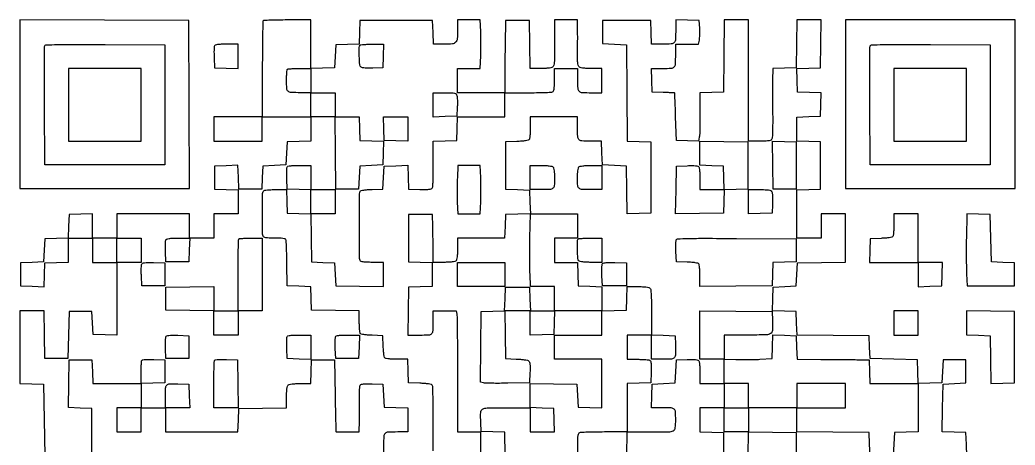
# Model space of a CAD drawing. Extents: x 156 to 936, y 95 to 969.
# Drawn here: x 156 to 936, y 636 to 969 of the extents above; entities that cross this region are included whole.
import ezdxf

# ---------------------------------------------------------------- set-up
doc = ezdxf.new("R2010")
doc.units = 0

msp = doc.modelspace()

# ---------------------------------------------------------------- linework, layer by layer
for points in [[(479.90725, 631.154688, -0.000353), (479.921406, 642.13851, -0.000319), (479.95131, 653.5, 0.002698), (479.928297, 664.319654, 0.00422), (479.779667, 673.629821, 0.001271), (479.562407, 681.691282, 0.140421), (479.238432, 682.707902, 0.190147), (478.467514, 683.24381, 0.019838), (476.263339, 683.672266, 0.020072), (473.280977, 684.00824, 0.00987), (469.467001, 684.207902), (460.5, 684.5), (460.212474, 693.75), (459.924948, 703), (451.712474, 703.015313, -0.008617), (448.478979, 703.077075, -0.011623), (445.558142, 703.251296, -0.008778), (443.144249, 703.494415, -0.112531), (442.293967, 703.797157, -0.192561), (441.763838, 704.533237, -0.02067), (441.333008, 706.63313, -0.020911), (440.994333, 709.460658, -0.010674), (440.793967, 713.031844), (440.5, 721.5), (432.031844, 721.793967, -0.010674), (428.460658, 721.994333, -0.020911), (425.63313, 722.333008, -0.02067), (423.533237, 722.763838, -0.192561), (422.797157, 723.293967, -0.112587), (422.494401, 724.144588, -0.008757), (422.251296, 726.562684, -0.011606), (422.077074, 729.488515, -0.008601), (422.015313, 732.727935), (422, 740.955869), (403.25, 741.227935), (384.5, 741.5), (384.212964, 750.712964), (383.925929, 759.925929), (374.712964, 760.212964), (365.5, 760.5), (365.260276, 778, 0.00246), (365.13372, 784.796823, 0.003692), (364.950297, 790.726562, 0.001541), (364.740397, 795.794984, 0.080521), (364.541661, 796.75, 0.236545), (363.909787, 797.327399, 0.034099), (362.147546, 797.698694, 0.025982), (359.496374, 797.931356, 0.008896), (355.638374, 798, -0.007303), (351.236565, 798.064292, -0.036059), (348.77052, 798.314954, -0.072045), (347.328683, 798.788328, -0.188), (346.606989, 799.581787, -0.089988), (346.067772, 802.432952, -0.001855), (346.013724, 817, -0.001855), (346.067772, 831.567048, -0.089988), (346.606989, 834.418213, -0.192061), (347.344751, 835.216672, -0.070053), (348.839867, 835.688208, -0.03465), (351.412948, 835.936924, -0.006773), (356.069463, 836), (364.924948, 836), (365.212474, 826.75), (365.5, 817.5), (374.728072, 817.212764), (383.956143, 816.925529), (384.228072, 798.212764), (384.5, 779.5), (393.5, 779), (402.5, 778.5), (403, 769.5), (403.5, 760.5), (422.25, 760.227935), (441, 759.955869), (441, 769.477935), (441, 779), (432.106989, 779, -0.007513), (427.741032, 779.065608, -0.029068), (425.044025, 779.304026, -0.047588), (423.375545, 779.714801, -0.220442), (422.681023, 780.388856, -0.091562), (422.090912, 783.563365, -0.000826), (422.102415, 807.870554, -0.000563), (422.182849, 832.615542, -0.14149), (422.796425, 834.706033, -0.192461), (423.53282, 835.236122, -0.020662), (425.633119, 835.66697, -0.020906), (428.460883, 836.005666, -0.010676), (432.031844, 836.206033), (440.5, 836.5), (441, 845.5), (441.5, 854.5), (450.711984, 854.787023), (459.923969, 855.074046), (460.211984, 845.787023), (460.5, 836.5), (469.41543, 836.208654, 0.007966), (473.66478, 836.137534, 0.025648), (476.487929, 836.280171, 0.036644), (478.353825, 836.610119, 0.183483), (479.208002, 837.208654, 0.123557), (479.544863, 838.129222, 0.009587), (479.771387, 840.764417, 0.01264), (479.903375, 843.958601, 0.009309), (479.894176, 847.5, -0.002937), (479.831617, 851.577232, -0.001766), (479.802896, 856.415539, -0.001769), (479.80835, 861.226541, -0.00309), (479.851604, 865.212474), (480, 873.924948), (489.25, 874.212474), (498.5, 874.5), (498.787526, 883.75), (499.075052, 893), (517.537526, 893), (536, 893), (536, 902.5), (536, 912), (553.918213, 912, 0.003154), (560.898699, 912.044039, 0.004625), (567.0376, 912.178303, 0.002287), (572.240069, 912.364071, 0.081716), (573.418213, 912.606989, 0.192406), (574.217093, 913.346128, 0.06988), (574.688469, 914.845898, 0.034532), (574.937024, 917.428287, 0.00673), (575, 922.106989), (575, 931), (584, 931), (593, 931), (593, 922.106989, 0.014768), (593.199638, 915.349521, 0.195511), (594.252746, 913.14255, 0.175208), (596.599988, 912.170753, 0.01141), (604.081787, 912), (612, 912), (612, 921.5), (612, 931), (603.622445, 931, -0.009118), (599.55486, 931.074186, -0.028987), (596.848389, 931.330524, -0.043883), (595.03965, 931.773344, -0.13844), (594.021097, 932.47458, -0.125079), (593.491098, 933.589189, -0.024523), (593.165701, 935.802749, -0.020936), (592.999712, 938.814653, -0.00977), (593.024538, 942.72458, 0.003165), (593.10265, 946.717686, 0.001862), (593.148043, 951.492533, 0.001862), (593.157869, 956.264977, 0.00318), (593.125886, 960.25), (593, 969), (584, 969), (575, 969), (574.903093, 960.25, 0.002508), (574.878938, 956.263588, 0.001466), (574.887951, 951.486581, 0.001465), (574.924999, 946.705243, 0.002487), (574.987627, 942.70432, -0.009979), (574.990205, 938.846517, -0.020111), (574.809346, 935.810691, -0.022534), (574.47978, 933.550314, -0.126387), (573.962089, 932.45432, -0.14037), (572.954879, 931.766501, -0.042352), (571.134873, 931.329627, -0.028503), (568.425777, 931.074387, -0.009237), (564.399621, 931), (556.044131, 931), (555.772065, 949.75), (555.5, 968.5), (546, 968.5), (536.5, 968.5), (536.281132, 950, 0.000396), (536.195054, 942.202173, 0.000349), (536.117411, 934.070312, 0.000351), (536.05767, 926.738515, 0.001063), (536.031132, 921.75), (536, 912), (517.5, 912), (499, 912), (499, 921.5), (499, 931), (507.933587, 931), (516.867173, 931), (517.183587, 940.895415, 0.004955), (517.281741, 945.345316, 0.003096), (517.312769, 950.558523, 0.003106), (517.279617, 955.696635, 0.005644), (517.179031, 959.895415), (516.858062, 969), (507.929031, 969), (499, 969), (499, 961.434259, -0.017837), (498.746246, 954.323459, -0.169439), (497.55902, 951.569544, -0.186655), (494.972441, 950.291199, -0.022492), (488.502342, 950), (480.075052, 950), (479.787526, 959.25), (479.5, 968.5), (451, 968.5), (422.5, 968.5), (422.212964, 959.287036), (421.925929, 950.074071), (412.712964, 949.787036), (403.5, 949.5), (403, 940.5), (402.5, 931.5), (393.25, 931.212474), (384, 930.924948), (384, 949.962474), (384, 969), (365.666667, 969, 0.0034), (358.591013, 968.951878, 0.005368), (352.522917, 968.804167, 0.001621), (347.281849, 968.603258, 0.188134), (346.666667, 968.333333, 0.193922), (346.394321, 967.693299, 0.000419), (346.195833, 956.895833, 0.002714), (346.048014, 944.694398, 0.001672), (346, 930.333333), (346, 893), (327, 893), (308, 893), (308, 883.5), (308, 874), (327, 874), (346, 874), (346, 883.5), (346, 893), (365, 893), (384, 893), (384, 883.537526), (384, 874.075052), (374.75, 873.787526), (365.5, 873.5), (365, 864.5), (364.5, 855.5), (355.5, 855), (346.5, 854.5), (346, 845.5), (345.5, 836.5), (336.5, 836.5), (327.5, 836.5), (327.211984, 845.787023), (326.923969, 855.074046), (317.711984, 854.787023), (308.5, 854.5), (308.5, 845.5), (308.5, 836.5), (317.75, 836.212474), (327, 835.924948), (327, 826.462474), (327, 817), (317.5, 817), (308, 817), (308, 807.5), (308, 798), (298.5, 798), (289, 798), (289, 807.5), (289, 817), (260.5, 817), (232, 817), (232, 807.5), (232, 798), (222.5, 798), (213, 798), (213, 807.537526), (213, 817.075052), (203.75, 816.787526), (194.5, 816.5), (194.212964, 807.287036), (193.925929, 798.074071), (184.712964, 797.787036), (175.5, 797.5), (175, 788.5), (174.5, 779.5), (165.5, 779), (156.5, 778.5), (156.5, 769.5), (156.5, 760.5), (165.711984, 760.212977), (174.923969, 759.925954), (175.211984, 769.212977), (175.5, 778.5), (184.75, 778.787526), (194, 779.075052), (194, 788.537526), (194, 798), (203.5, 798), (213, 798), (213, 788.5), (213, 779), (222.5, 779), (232, 779), (232, 750.462474), (232, 721.924948), (222.75, 722.212474), (213.5, 722.5), (213, 731.5), (212.5, 740.5), (203.5, 740.5), (194.5, 740.5), (194, 722), (193.5, 703.5), (184.5, 703.5), (175.5, 703.5), (175.227935, 722.25), (174.955869, 741), (165.477935, 741), (156, 741), (156, 712.537526), (156, 684.075052), (165.25, 683.787526), (174.5, 683.5), (175, 655.5), (175.5, 627.5)], [(898.075052, 627), (897.787526, 636.25), (897.5, 645.5), (888.228074, 645.787816), (878.956148, 646.075632), (879.228074, 664.787816), (879.5, 683.5), (888.5, 684), (897.5, 684.5), (897.5, 693.5), (897.5, 702.5), (888.5, 702.5), (879.5, 702.5), (879, 693.5), (878.5, 684.5), (869.288016, 684.212977), (860.076031, 683.925954), (859.788016, 693.212977), (859.5, 702.5), (841, 703), (822.5, 703.5), (822, 712.5), (821.5, 721.5), (793.287321, 721.76551), (765.074641, 722.03102), (764.787321, 731.26551), (764.5, 740.5), (755.212977, 740.788016), (745.925954, 741.076031), (746.212977, 750.288016), (746.5, 759.5), (755.5, 760), (764.5, 760.5), (765, 769.5), (765.5, 778.5), (784.25, 778.772065), (803, 779.044131), (803, 798.022065), (803, 817), (793.5, 817), (784, 817), (784, 807.5), (784, 798), (774.5, 798), (765, 798), (765, 816.962474), (765, 835.924948), (774.25, 836.212474), (783.5, 836.5), (783.5, 855), (783.5, 873.5), (774.25, 873.787526), (765, 874.075052), (765, 883.5), (765, 892.924948), (774.25, 893.212474), (783.5, 893.5), (783.787023, 902.711984), (784.074046, 911.923969), (774.787023, 912.211984), (765.5, 912.5), (765.212977, 921.711984), (764.925954, 930.923969), (774.212977, 931.211984), (783.5, 931.5), (783.772065, 950.25), (784.044131, 969), (774.544131, 969), (765.044131, 969), (764.772065, 950.25), (764.5, 931.5), (755.25, 931.212474), (746, 930.924948), (745.919324, 921.712474, 0.002122), (745.898044, 916.997829, 0.000699), (745.90586, 910.065539, 0.000696), (745.935984, 902.375556, 0.000789), (745.986779, 895, -0.003663), (745.994552, 888.167947, -0.005286), (745.893279, 882.126562, -0.002874), (745.724657, 877.031288, -0.082442), (745.460466, 875.75, -0.168616), (744.692597, 874.841942, -0.088694), (743.291859, 874.318156, -0.039035), (740.801026, 874.060987, -0.006213), (735.893011, 874), (727, 874), (727, 921.5), (727, 969), (717.515573, 969), (708.031147, 969), (707.765573, 940.75), (707.5, 912.5), (698.25, 912.212474), (689, 911.924948), (688.82808, 902.712474, 0.003597), (688.782056, 898.698727, 0.002647), (688.786597, 894.251095, 0.002674), (688.835665, 890.044079, 0.005963), (688.928279, 886.844444, -0.010777), (688.981928, 884.0666, -0.010054), (688.918385, 881.223904, -0.010084), (688.76022, 878.701616, -0.033365), (688.512473, 877.056791), (687.824549, 873.924693), (679.162275, 874.212347), (670.5, 874.5), (669.942718, 893, 0.000942), (669.715182, 900.108232, 0.001544), (669.492526, 906.127626, 0.000148), (669.275164, 911.510677, 0.176637), (669.192718, 911.711067, 0.195477), (669.004677, 911.800681, 0.000697), (666.486298, 911.945007, 0.003524), (663.618354, 912.085089, 0.002187), (660.25, 912.211067), (651.5, 912.5), (651.212474, 921.75), (650.924948, 931), (659.855485, 931, 0.014649), (666.642834, 931.198903, 0.195156), (668.85465, 932.251172, 0.175657), (669.828811, 934.597657, 0.011435), (670, 942.081787), (670, 950), (678.954687, 950), (687.909374, 950), (688.515505, 953.25, 0.028289), (688.728227, 954.905147, 0.009836), (688.852282, 957.307813, 0.009734), (688.885353, 959.964524, 0.011185), (688.810818, 962.5), (688.5, 968.5), (679.25, 968.787526), (670, 969.075052), (669.986345, 961.787526, -0.010832), (669.799714, 953.859802, -0.166914), (668.811357, 951.3561, -0.20174), (666.562052, 950.225104, -0.016943), (659.920894, 950), (651.075052, 950), (650.787526, 959.25), (650.5, 968.5), (631.5, 968.5), (612.5, 968.5), (612.5, 959.5), (612.5, 950.5), (622, 950), (631.5, 949.5), (631.761989, 911.787367), (632.023977, 874.074734), (641.261989, 873.787367), (650.5, 873.5), (650.5, 845.5), (650.5, 817.5), (641.272202, 817.212768), (632.044404, 816.925536), (631.772202, 835.712768), (631.5, 854.5), (622, 855), (612.5, 855.5), (612.212474, 864.75), (611.924948, 874), (603.069463, 874, -0.014889), (596.341871, 874.20038, -0.195866), (594.139748, 875.254332, -0.174757), (593.170318, 877.602344, -0.011384), (593, 885.081787), (593, 893), (574.5, 893), (556, 893), (555.984687, 884.75, -0.008591), (555.922842, 881.501991, -0.011595), (555.748365, 878.568616, -0.008743), (555.504907, 876.144238, -0.112618), (555.201688, 875.292098, -0.195149), (554.447011, 874.75425, -0.020215), (552.262875, 874.326695, -0.020298), (549.292364, 873.991711, -0.009786), (545.467001, 873.792098), (536.5, 873.5), (536.5, 855), (536.5, 836.5), (546, 836), (555.5, 835.5), (555.787041, 826.286659), (556.074081, 817.073318), (546.287041, 816.786659), (536.5, 816.5), (536.212474, 807.25), (535.924948, 798), (517.462474, 798), (499, 798), (499, 789.7, -0.011084), (498.92177, 786.171507, -0.020332), (498.677711, 783.306878, -0.021091), (498.310542, 781.139671, -0.144849), (497.8, 780.2, -0.144849), (496.860329, 779.689458, -0.021091), (494.693122, 779.322289, -0.020332), (491.828493, 779.07823, -0.011084), (488.3, 779), (480, 779), (479.893608, 788.25, 0.000291), (479.842519, 792.478046, 0.000167), (479.776284, 797.573437, 0.000167), (479.70632, 802.69257, 0.000279), (479.643608, 807), (479.5, 816.5), (470, 816.5), (460.5, 816.5), (460.5, 798), (460.5, 779.5), (469.75, 779.212474), (479, 778.924948), (479, 769.5), (479, 760.075052), (469.75, 759.787526), (460.5, 759.5), (460.227935, 740.75), (459.955869, 722), (469.370946, 722, 0.013239), (476.544462, 722.189967, 0.190583), (478.818525, 723.231798, 0.181311), (479.823071, 725.569727, 0.011775), (480, 733.081787), (480, 741), (488.920545, 741), (497.841089, 741), (498.393408, 738.25, -0.045327), (498.614542, 736.203064, -0.000904), (498.773858, 725.732812, -0.002143), (498.885491, 713.494641, -0.001437), (498.912962, 699.5, 0.000172), (498.904803, 685.074985, 0.000207), (498.907418, 671.504688, 0.000177), (498.918393, 660.070604, 0.001383), (498.940099, 654.75), (499, 646), (508, 646), (517, 646), (517, 636.538933), (517, 627.077866)], [(536.228072, 627.212764), (535.956143, 645.925529), (526.728072, 646.212764), (517.5, 646.5), (517.199088, 653.479083, -0.02037), (517.180372, 661.428961, -0.256907), (518.671903, 663.909788, -0.128285), (522.157967, 664.879707, -0.004047), (537.019052, 665), (556, 665), (556, 674.498329), (556, 683.996657), (574.25, 683.748329), (592.5, 683.5), (593, 674.5), (593.5, 665.5), (602.75, 665.212474), (612, 664.924948), (612, 683.962474), (612, 703), (593.5, 703), (575, 703), (575, 712.5), (575, 722), (593.5, 722), (612, 722), (612, 731.5), (612, 741), (593.537526, 741), (575.075052, 741), (574.787526, 731.75), (574.5, 722.5), (565.25, 722.212474), (556, 721.924948), (556, 731.462474), (556, 741), (545.977935, 741), (535.955869, 741), (536.227935, 722.25), (536.5, 703.5), (544.950164, 703.206324, -0.011626), (548.284084, 703.01277, -0.015307), (551.311068, 702.672773, -0.012743), (553.789423, 702.25258, -0.125475), (554.738119, 701.802379, -0.151604), (555.351899, 700.859712, -0.040696), (555.702074, 699.085746, -0.027996), (555.853535, 696.457614, -0.009286), (555.787955, 692.596055), (555.5, 684.5), (538.5, 684.214823, -0.003177), (531.826513, 684.145289, -0.004403), (525.843038, 684.173656, -0.00278), (520.820122, 684.26964, -0.054248), (519.284811, 684.475138), (517.069622, 685.02063), (517.284811, 712.760315), (517.5, 740.5), (526.712964, 740.787036), (535.925929, 741.074071), (536.212964, 750.287036), (536.5, 759.5), (546, 759.5), (555.5, 759.5), (555.787526, 750.25), (556.075052, 741), (565.537526, 741), (575, 741), (575, 750.5), (575, 760), (565.56862, 760), (556.13724, 760), (555.81862, 769.75, -0.005984), (555.715053, 774.75285, -0.001947), (555.679316, 782.14375, -0.001941), (555.703467, 790.356434, -0.002185), (555.791817, 798.25), (556.083634, 817), (574.541817, 817), (593, 817), (593, 807.5), (593, 798), (584, 798), (575, 798), (575, 788.5), (575, 779), (583.962474, 779), (592.924948, 779), (593.212474, 769.75), (593.5, 760.5), (602.75, 760.212474), (612, 759.924948), (612, 750.426262), (612, 740.927576), (621.75, 741.213788), (631.5, 741.5), (631.787526, 750.75), (632.075052, 760), (640.337526, 760, -0.011159), (643.847487, 759.921656, -0.02038), (646.701269, 759.677383, -0.021131), (648.861987, 759.310039, -0.144682), (649.8, 758.8, -0.170869), (650.380124, 757.589573, -0.011315), (650.716221, 753.683264, -0.011928), (650.936021, 748.099395, -0.003872), (651, 739.837526), (651, 722.075052), (660.25, 721.787526), (669.5, 721.5), (669.800912, 714.520917, -0.012322), (669.941866, 706.88044, -0.176722), (669.009281, 704.372662, -0.202101), (666.732324, 703.227183, -0.01682), (659.980948, 703), (651, 703), (651, 712.5), (651, 722), (641.5, 722), (632, 722), (632, 712.5), (632, 703), (640.25, 702.984687, -0.00917), (643.504112, 702.918959, -0.012203), (646.45641, 702.732898, -0.00954), (648.894283, 702.472467, -0.110402), (649.793098, 702.149034, -0.187221), (650.389362, 701.340297, -0.039341), (650.721251, 699.5815, -0.027159), (650.864234, 696.914541, -0.008519), (650.793098, 692.914347), (650.5, 684.5), (641.25, 684.212474), (632, 683.924948), (632, 664.962474), (632, 646), (650.393011, 646, 0.00373), (664.576702, 646.105813, 0.109502), (668.070165, 646.935046, 0.256607), (669.634279, 649.138828, 0.028723), (670, 655.5, 0.015882), (669.801829, 661.737474, 0.19094), (668.794935, 663.871497, 0.176727), (666.562821, 664.822489, 0.01323), (659.855485, 665), (650.924948, 665), (651.212474, 674.25), (651.5, 683.5), (660.5, 684), (669.5, 684.5), (670, 693.5), (670.5, 702.5), (678.914347, 702.793098, -0.008519), (682.914541, 702.864234, -0.027159), (685.5815, 702.721251, -0.039341), (687.340297, 702.389362, -0.187221), (688.149034, 701.793098, -0.110402), (688.472467, 700.894283, -0.00954), (688.732898, 698.45641, -0.012203), (688.918959, 695.504112, -0.00917), (688.984687, 692.25), (689, 684), (698.5, 684), (708, 684), (708, 693.5), (708, 703), (698.5, 703), (689, 703), (689, 722.015573), (689, 741.031147), (717.25, 740.765573), (745.5, 740.5), (745.800912, 733.520917, -0.019865), (745.827655, 725.572324, -0.25447), (744.362043, 723.097794, -0.13093), (740.936116, 722.122541, -0.004239), (726.480948, 722), (708, 722), (708, 712.56862), (708, 703.13724), (717.25, 702.81862, 0.007), (721.478127, 702.732216, 0.004027), (726.573437, 702.74047, 0.004022), (731.692462, 702.831176, 0.006705), (736, 703), (745.5, 703.5), (745.788016, 712.787023), (746.076031, 722.074046), (755.288016, 721.787023), (764.5, 721.5), (764.787526, 712.25), (765.075052, 703), (783.787526, 702.949908, -0.000814), (791.648417, 702.916064, -0.000732), (799.793836, 702.855807, -0.000733), (807.100741, 702.780344, -0.002312), (812, 702.699908), (821.5, 702.5), (821.787526, 693.25), (822.075052, 684), (841.037526, 684), (860, 684), (860, 665.037526), (860, 646.075052), (850.75, 645.787526), (841.5, 645.5), (841, 636.5), (840.5, 627.5)], [(212.5, 608.5), (212.5, 636.5), (212.5, 664.5), (203.253567, 664.787479), (194.007134, 665.074957), (194.253567, 683.787479), (194.5, 702.5), (203.5, 702.5), (212.5, 702.5), (212.787526, 693.25), (213.075052, 684), (232.037526, 684), (251, 684), (251, 674.5), (251, 665), (241.5, 665), (232, 665), (232, 655.5), (232, 646), (241.5, 646), (251, 646), (251, 655.5), (251, 665), (260.5, 665), (270, 665), (270, 655.5), (270, 646), (298.462474, 646), (326.924948, 646), (327.212474, 655.25), (327.5, 664.5), (346.25, 664.772065), (365, 665.044131), (365, 673.322065, -0.011128), (365.078297, 676.839661, -0.02036), (365.322482, 679.697912, -0.021115), (365.689753, 681.861303, -0.144751), (366.2, 682.8, -0.144682), (367.138013, 683.310039, -0.021131), (369.298731, 683.677383, -0.02038), (372.152513, 683.921656, -0.011159), (375.662474, 684), (383.924948, 684), (384.212474, 693.25), (384.5, 702.5), (393.5, 702.5), (402.5, 702.5), (403.039808, 674.5, 0.000687), (403.261902, 663.746328, 0.00113), (403.482792, 654.651563, 0.000082), (403.700972, 646.48389, 0.16966), (403.789808, 646.25, 0.213373), (403.999733, 646.148272, 0.000917), (406.582006, 646.073437, 0.004185), (409.534568, 646.018018, 0.0026), (413, 646), (422, 646), (422.093918, 654.75, 0.001952), (422.12124, 658.750437, 0.001121), (422.124545, 663.573437, 0.001119), (422.106151, 668.420181, 0.001867), (422.066295, 672.5, -0.009065), (422.082679, 676.041523, -0.012296), (422.234044, 679.236097, -0.009289), (422.473386, 681.873113, -0.120467), (422.80803, 682.793098, -0.181947), (423.637588, 683.388072, -0.038734), (425.413938, 683.720134, -0.026958), (428.092591, 683.863493, -0.008596), (432.085653, 683.793098), (440.5, 683.5), (441, 674.5), (441.5, 665.5), (450.75, 665.212474), (460, 664.924948), (460, 655.462474), (460, 646), (452.081787, 646, 0.01141), (444.599988, 645.829247, 0.175208), (442.252746, 644.85745, 0.195511), (441.199638, 642.650479, 0.014768), (441, 635.893011), (441, 627)], [(631.772065, 627.25), (632.044131, 646), (614.103853, 646, 0.003151), (607.114907, 645.955962, 0.00462), (600.968881, 645.821697, 0.002283), (595.760124, 645.635936, 0.08173), (594.581787, 645.393011, 0.192406), (593.782907, 644.653872, 0.06988), (593.311531, 643.154102, 0.034532), (593.062976, 640.571713, 0.00673), (593, 635.893011), (593, 627)]]:
    msp.add_lwpolyline(points, format="xyb")
for points in [[(156, 903.007138), (156, 837), (222.50719, 837), (289.014379, 837), (288.75719, 902.75), (288.5, 968.5), (222.25, 968.757138), (156, 969.014276)], [(803, 903), (803, 837), (869.5, 837), (936, 837), (936, 903), (936, 969), (869.5, 969), (803, 969)], [(194, 902.5), (194, 874), (222.5, 874), (251, 874), (251, 902.5), (251, 931), (222.5, 931), (194, 931)], [(841, 902.5), (841, 874), (869.5, 874), (898, 874), (898, 902.5), (898, 931), (869.5, 931), (841, 931)], [(460, 883.462474), (460, 873.924948), (450.75, 874.212474), (441.5, 874.5), (441.212474, 883.75), (440.924948, 893), (450.462474, 893), (460, 893)], [(764.5, 855), (764.5, 836.5), (755.5, 836.5), (746.5, 836.5), (746.227796, 855.28782), (745.955591, 874.075639), (755.227796, 873.78782), (764.5, 873.5)], [(251, 788.5), (251, 779), (241.5, 779), (232, 779), (232, 788.5), (232, 798), (241.5, 798), (251, 798)], [(536, 769.5), (536, 760), (517.5, 760), (499, 760), (499, 769.5), (499, 779), (517.5, 779), (536, 779)], [(841, 731.5), (841, 722), (850.5, 722), (860, 722), (860, 731.5), (860, 741), (850.5, 741), (841, 741)], [(898, 731.559591), (898, 722.075052), (907.25, 721.787526), (916.5, 721.5), (916.772202, 702.712768), (917.044404, 683.925536), (926.272202, 684.212768), (935.5, 684.5), (935.5, 712.5), (935.5, 740.5), (916.75, 740.772065), (898, 741.044131)], [(708, 674.5), (708, 665), (717.5, 665), (727, 665), (727, 674.5), (727, 684), (717.5, 684), (708, 684)], [(765, 674.5), (765, 665), (784, 665), (803, 665), (803, 674.5), (803, 684), (784, 684), (765, 684)], [(556, 655.537526), (556, 646), (565.537526, 646), (575.075052, 646), (574.787526, 655.25), (574.5, 664.5), (565.25, 664.787526), (556, 665.075052)]]:
    msp.add_lwpolyline(points, close=True)
for points in [[(269.5, 902.5), (269.5, 855.5), (222.5, 855.5), (175.5, 855.5), (175.239372, 901.5, -0.000997), (175.174287, 919.225103, -0.001596), (175.197198, 934.357597, -0.000282), (175.267665, 947.72814, -0.090314), (175.461789, 948.759906, -0.301449), (176.45055, 949.464468, -0.003096), (185.402033, 949.70934, -0.005599), (198.68089, 949.841585, -0.001079), (222.722417, 949.759906), (269.5, 949.5)], [(308.423642, 948.661609, 0.079281), (308.235027, 947.7687, 0.006579), (308.147568, 945.392336, 0.008656), (308.129541, 942.539392, 0.006569), (308.205027, 939.411609), (308.5, 931.5), (317.75, 931.212474), (327, 930.924948), (327, 940.462474), (327, 950), (317.968615, 950, 0.007593), (313.620517, 949.933967, 0.027242), (310.854544, 949.698735, 0.041413), (309.106941, 949.304101, 0.228749)], [(440.787526, 940.75), (440.5, 931.5), (432.655204, 931.206229, -0.01153), (429.264652, 931.157498, -0.021342), (426.514748, 931.298867, -0.023545), (424.431833, 931.594776, -0.126804), (423.405204, 932.078674, -0.200106), (422.418427, 933.959939, -0.011327), (421.97982, 940.653901, -0.011379), (421.845585, 947.358722, -0.1982), (422.666667, 949.333333, -0.174822), (423.232541, 949.599219, -0.00583), (425.743315, 949.804167, -0.010438), (428.756615, 949.951668, -0.007009), (432.204192, 950), (441.075052, 950)], [(916.5, 902.5), (916.5, 855.5), (869.5, 855.5), (822.5, 855.5), (822.239372, 901.5, -0.000997), (822.174287, 919.225103, -0.001596), (822.197198, 934.357597, -0.000282), (822.267665, 947.72814, -0.090314), (822.461789, 948.759906, -0.301449), (823.45055, 949.464468, -0.003096), (832.402033, 949.70934, -0.005599), (845.68089, 949.841585, -0.001079), (869.722417, 949.759906), (916.5, 949.5)], [(384, 921.5), (384, 912), (393.5, 912), (403, 912), (403, 902.5), (403, 893), (412.462474, 893), (421.924948, 893), (422.212474, 883.75), (422.5, 874.5), (431.787023, 874.211984), (441.074046, 873.923969), (440.787023, 864.711984), (440.5, 855.5), (431.5, 855), (422.5, 854.5), (422, 845.5), (421.5, 836.5), (412.5, 836.5), (403.5, 836.5), (403.234427, 864.75), (402.968853, 893), (393.484427, 893), (384, 893), (384, 902.5), (384, 912), (376.081787, 912, -0.010973), (368.645885, 912.163215, -0.166948), (366.282706, 913.092708, -0.201813), (365.213878, 915.212898, -0.017167), (365, 921.440322, -0.007555), (365.048362, 924.640807, -0.011152), (365.195833, 927.446011, -0.006592), (365.401283, 929.774411, -0.17274), (365.666667, 930.333333, -0.174709), (366.23216, 930.599192, -0.005871), (368.732292, 930.804167, -0.010477), (371.733476, 930.951666, -0.007039), (375.166667, 931), (384, 931)], [(498.53186, 909.729083, -0.045288), (498.735265, 908.430652, -0.00895), (498.846004, 906.075142, -0.009416), (498.874264, 903.317546, -0.008627), (498.800912, 900.479083), (498.5, 893.5), (489.25, 893.212474), (480, 892.924948), (480, 902.462474), (480, 912), (488.980948, 912, -0.004705), (494.561989, 911.94748, -0.053705), (496.743052, 911.670919, -0.154872), (497.864468, 910.997584, -0.119781)], [(726.5, 855), (726.5, 836.5), (717.287036, 836.212964), (708.074071, 835.925929), (707.787036, 826.712964), (707.5, 817.5), (688.727853, 817.227853), (669.955707, 816.955707), (670.227853, 835.727853), (670.5, 854.5), (678.914347, 854.793098, -0.008519), (682.914541, 854.864234, -0.027159), (685.5815, 854.721251, -0.039341), (687.340297, 854.389362, -0.187221), (688.149034, 853.793098, -0.110402), (688.472467, 852.894283, -0.00954), (688.732898, 850.45641, -0.012203), (688.918959, 847.504112, -0.00917), (688.984687, 844.25), (689, 836), (698.537526, 836), (708.075052, 836), (707.787526, 845.25), (707.5, 854.5), (698.25, 854.787526), (689, 855.075052), (689, 864.559591), (689, 874.044131), (707.75, 873.772065), (726.5, 873.5)], [(384, 845.5), (384, 836), (393.5, 836), (403, 836), (403, 826.5), (403, 817), (393.5, 817), (384, 817), (384, 826.462474), (384, 835.924948), (374.75, 836.212474), (365.5, 836.5), (365.205027, 844.411609, -0.006569), (365.129541, 847.539392, -0.008656), (365.147568, 850.392336, -0.006579), (365.235027, 852.7687, -0.079281), (365.423642, 853.661609, -0.228749), (366.106941, 854.304101, -0.041413), (367.854544, 854.698735, -0.027242), (370.620517, 854.933967, -0.007593), (374.968615, 855), (384, 855)], [(498.843707, 845.25, 0.005283), (498.735031, 840.846037, 0.003227), (498.695249, 835.646875, 0.003234), (498.722408, 830.495207, 0.005736), (498.820969, 826.25), (499.141938, 817), (508.002349, 817), (516.86276, 817), (517.18138, 826.5, 0.005281), (517.280715, 830.82474, 0.003101), (517.312811, 836, 0.003101), (517.280715, 841.17526, 0.005281), (517.18138, 845.5), (516.86276, 855), (508.025087, 855), (499.187415, 855)], [(573.8, 853.8, -0.142062), (574.301898, 852.888147, -0.021703), (574.672007, 850.825282, -0.021121), (574.91981, 848.136184, -0.012415), (575, 844.906989, -0.019554), (574.772902, 839.102218, -0.206765), (573.690254, 837.052708, -0.159949), (571.310519, 836.157481, -0.01065), (563.918213, 836), (556, 836), (556, 845.5), (556, 855), (564.3, 855, -0.011084), (567.828493, 854.92177, -0.020332), (570.693122, 854.677711, -0.021091), (572.860329, 854.310542, -0.144849)], [(612, 845.5), (612, 836), (604.081787, 836, -0.01065), (596.689481, 836.157481, -0.159949), (594.309746, 837.052708, -0.206765), (593.227098, 839.102218, -0.019554), (593, 844.906989, -0.012415), (593.08019, 848.136184, -0.021121), (593.327993, 850.825282, -0.021703), (593.698102, 852.888147, -0.142062), (594.2, 853.8, -0.144849), (595.139671, 854.310542, -0.021091), (597.306878, 854.677711, -0.020332), (600.171507, 854.92177, -0.011084), (603.7, 855), (612, 855)], [(745.53186, 833.729083, -0.045288), (745.735265, 832.430652, -0.00895), (745.846004, 830.075142, -0.009416), (745.874264, 827.317546, -0.008627), (745.800912, 824.479083), (745.5, 817.5), (736.25, 817.212474), (727, 816.924948), (727, 826.462474), (727, 836), (735.980948, 836, -0.004705), (741.561989, 835.94748, -0.053705), (743.743052, 835.670919, -0.154872), (744.864468, 834.997584, -0.119781)], [(840.984687, 808.75, -0.008579), (840.922928, 805.502124, -0.011582), (840.748704, 802.569165, -0.008725), (840.505619, 800.145071, -0.112667), (840.202843, 799.293967, -0.192561), (839.466763, 798.763838, -0.02067), (837.36687, 798.333008, -0.020911), (834.539342, 797.994333, -0.010674), (830.968156, 797.793967), (822.5, 797.5), (822.212474, 788.25), (821.924948, 779), (840.962474, 779), (860, 779), (860, 769.462474), (860, 759.924948), (869.25, 760.212474), (878.5, 760.5), (878.787526, 769.75), (879.075052, 779), (869.537526, 779), (860, 779), (860, 798), (860, 817), (850.5, 817), (841, 817)], [(897.792071, 798.286969, 0.003011), (897.716941, 790.397549, 0.002713), (897.732671, 782.228047, 0.002718), (897.826322, 774.903843, 0.008591), (898, 770), (898.5, 760.5), (917, 760.5), (935.5, 760.5), (935.5, 769.5), (935.5, 778.5), (926.5, 779), (917.5, 779.5), (917, 798), (916.5, 816.5), (907.292071, 816.786969), (898.084142, 817.073938)], [(288.787526, 788.75), (288.5, 779.5), (279.5, 779.5), (270.5, 779.5), (270.205027, 787.411609, -0.006569), (270.129541, 790.539392, -0.008656), (270.147568, 793.392336, -0.006579), (270.235027, 795.7687, -0.079281), (270.423642, 796.661609, -0.22904), (271.108114, 797.304492, -0.041271), (272.861635, 797.698947, -0.027152), (275.637843, 797.934049, -0.007548), (280.006141, 798), (289.075052, 798)], [(346, 769.5), (346, 741), (336.5, 741), (327, 741), (327, 731.5), (327, 722), (317.5, 722), (308, 722), (308, 731.477935), (308, 740.955869), (289.25, 741.227935), (270.5, 741.5), (270.5, 750.5), (270.5, 759.5), (289.25, 759.772065), (308, 760.044131), (308, 750.522065), (308, 741), (317.5, 741), (327, 741), (327, 768.833333, -0.002241), (327.04805, 779.551666, -0.003605), (327.195833, 788.686458, -0.000738), (327.395155, 796.701513, -0.192076), (327.666667, 797.333333, -0.174709), (328.23216, 797.599192, -0.005871), (330.732292, 797.804167, -0.010477), (333.733476, 797.951666, -0.007039), (337.166667, 798), (346, 798)], [(612, 788.5), (612, 779), (603.7, 779, -0.011084), (600.171507, 779.07823, -0.020332), (597.306878, 779.322289, -0.021091), (595.139671, 779.689458, -0.144849), (594.2, 780.2, -0.181061), (593.346542, 782.07497, -0.00945), (593.010122, 788.795405, -0.009016), (592.921758, 795.54747, -0.197627), (593.666667, 797.333333, -0.174709), (594.23216, 797.599192, -0.005871), (596.732292, 797.804167, -0.010477), (599.733476, 797.951666, -0.007039), (603.166667, 798), (612, 798)], [(764.5, 788.5), (764.5, 779.5), (755.287036, 779.212964), (746.074071, 778.925929), (745.787036, 769.712964), (745.5, 760.5), (717.25, 760.234427), (689, 759.968853), (688.984687, 768.234427, 0.008563), (688.922929, 771.48827, 0.011565), (688.748704, 774.42626, 0.008703), (688.505633, 776.85459, 0.112724), (688.202843, 777.706033, 0.192561), (687.466763, 778.236162, 0.02067), (685.36687, 778.666992, 0.020911), (682.539342, 779.005667, 0.010674), (678.968156, 779.206033), (670.5, 779.5), (670.205027, 787.411609, -0.006616), (670.129822, 790.540104, -0.008704), (670.148685, 793.395246, -0.006641), (670.237423, 795.773365, -0.079121), (670.427443, 796.671516, -0.299493), (671.511156, 797.449131, -0.004354), (679.797931, 797.712041, -0.006152), (692.650476, 797.849622, -0.000989), (717.722417, 797.759906), (764.5, 797.5)], [(269.5, 769.5), (269.5, 760.5), (260.5, 760.5), (251.5, 760.5), (251.205027, 768.411609, -0.006757), (251.130652, 771.542211, -0.008847), (251.151984, 774.403842, -0.006825), (251.2445, 776.787219, -0.078651), (251.438673, 777.700781, -0.222283), (252.127059, 778.364206, -0.05328), (253.715903, 778.724548, -0.030281), (256.338027, 778.871594, -0.007113), (260.733647, 778.789171), (269.5, 778.5)], [(631.5, 769.5), (631.5, 760.5), (622, 760.5), (612.5, 760.5), (612.205027, 768.411609, -0.00675), (612.130612, 771.542108, -0.00884), (612.151823, 774.403425, -0.006817), (612.244157, 776.786543, -0.078674), (612.438128, 777.699359, -0.226742), (613.142535, 778.366783, -0.050502), (614.808733, 778.724677, -0.028831), (617.565901, 778.870994, -0.006604), (622.233101, 778.787749), (631.5, 778.5)], [(288.5, 712.5), (288.5, 703.5), (279.5, 703.5), (270.5, 703.5), (270.205027, 711.411609, -0.006757), (270.130652, 714.542211, -0.008847), (270.151984, 717.403842, -0.006825), (270.2445, 719.787219, -0.078651), (270.438673, 720.700781, -0.222283), (271.127059, 721.364206, -0.05328), (272.715903, 721.724548, -0.030281), (275.338027, 721.871594, -0.007113), (279.733647, 721.789171), (288.5, 721.5)], [(384, 712.462474), (384, 702.924948), (374.75, 703.212474), (365.5, 703.5), (365.205027, 711.411609, -0.006569), (365.129541, 714.539392, -0.008656), (365.147568, 717.392336, -0.006579), (365.235027, 719.7687, -0.079281), (365.423642, 720.661609, -0.228749), (366.106941, 721.304101, -0.041413), (367.854544, 721.698735, -0.027242), (370.620517, 721.933967, -0.007593), (374.968615, 722), (384, 722)], [(421.787526, 712.75), (421.5, 703.5), (412.5, 703.5), (403.5, 703.5), (403.205027, 711.411609, -0.006569), (403.129541, 714.539392, -0.008656), (403.147568, 717.392336, -0.006579), (403.235027, 719.7687, -0.079281), (403.423642, 720.661609, -0.22904), (404.108114, 721.304492, -0.041271), (405.861635, 721.698947, -0.027152), (408.637843, 721.934049, -0.007548), (413.006141, 722), (422.075052, 722)], [(269.5, 693.5), (269.5, 684.5), (260.25, 684.212474), (251, 683.924948), (251, 692.795808, -0.007385), (251.050962, 696.245903, -0.010931), (251.206402, 699.267253, -0.006353), (251.422777, 701.777963, -0.173388), (251.702644, 702.369311, -0.179987), (252.290922, 702.638564, -0.007016), (254.709672, 702.781547, -0.011703), (257.626528, 702.84459, -0.007913), (260.952644, 702.785977), (269.5, 702.5)], [(326.772065, 683.75), (327.044131, 665), (317.522065, 665), (308, 665), (308, 683.333333, -0.003584), (308.05073, 690.411472, -0.00564), (308.206402, 696.487652, -0.001786), (308.418403, 701.723678, -0.187492), (308.702644, 702.369311, -0.179987), (309.290922, 702.638564, -0.007016), (311.709672, 702.781547, -0.011703), (314.626528, 702.84459, -0.007913), (317.952644, 702.785977), (326.5, 702.5)], [(288.787526, 674.25), (289.075052, 665), (279.537526, 665), (270, 665), (270, 672.918213, -0.010963), (270.165664, 680.472899, -0.175128), (271.124796, 682.802332, -0.203843), (273.29455, 683.800818, -0.015597), (279.87125, 683.787164), (288.5, 683.5)]]:
    msp.add_lwpolyline(points, format="xyb", close=True)
for points in [[(726.772065, 627.25), (727.044131, 646), (717.522065, 646), (708, 646), (708, 655.5), (708, 665), (698.5, 665), (689, 665), (689, 655.537526), (689, 646.075052), (698.25, 645.787526), (707.5, 645.5), (707.5, 636.5), (707.5, 627.5)], [(822.5, 627.5), (822, 636.5), (821.5, 645.5), (793.25, 645.765573), (765, 646.031147), (765, 655.515573), (765, 665), (746, 665), (727, 665), (727, 655.522065), (727, 646.044131), (745.75, 645.772065), (764.5, 645.5), (764.5, 617.5)]]:
    msp.add_lwpolyline(points)

doc.saveas('drawing.dxf')
